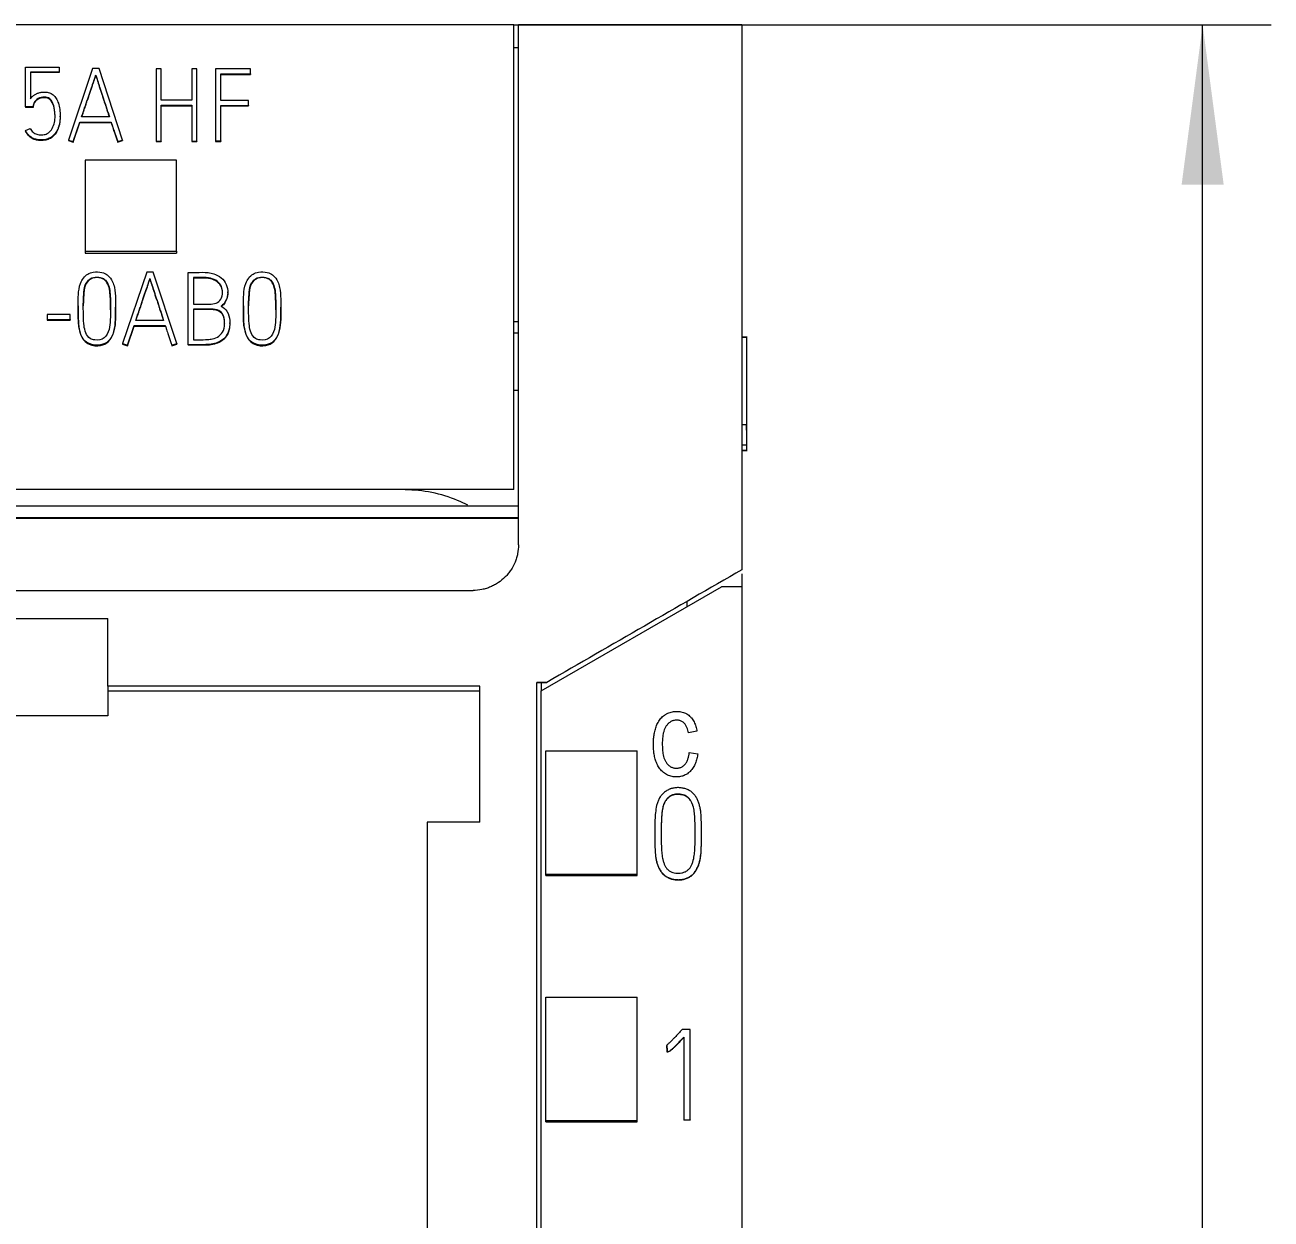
# Model space of a CAD drawing. Header units: millimetres. Extents: x 0 to 594, y 0 to 420.
# Drawn here: x 254.45 to 281.77, y 346.42 to 372.6 of the extents above; entities that cross this region are included whole.
import ezdxf

# ---------------------------------------------------------------- set-up
doc = ezdxf.new("R2010")
doc.units = ezdxf.units.MM
doc.layers.add('1', color=7, linetype='Continuous')
doc.layers.add('106', color=7, linetype='Continuous')
doc.styles.add('latin_extended', font='simplex.shx')
doc.dimstyles.get("Standard").update_dxf_attribs({"dimtxt": 0.18, "dimasz": 0.18, "dimexe": 0.18, "dimexo": 0.0625, "dimgap": 0.09, "dimtad": 0, "dimtih": 1, "dimtoh": 1, "dimdec": 4, "dimzin": 0, "dimdsep": 46, "dimtxsty": 'Standard', "dimcen": 0.09, "dimadec": 0, "dimazin": 0, "dimtfac": 1, "dimtdec": 4, "dimtofl": 0, "dimtmove": 0, "dimatfit": 3, "dimfxl": 1, "dimtolj": 1, "dimtzin": 0, "dimarcsym": 0})

# ---------------------------------------------------------------- blocks, each defined once
blk = doc.blocks.new('_U1')
at = {"layer": '106', "color": 7, "lineweight": 13}
for p, q in [((265.171041, 372.600565), (281.770981, 372.600565)), ((280.270981, 225.600565), (280.270981, 372.600565)), ((268.571777, 225.600565), (281.770981, 225.600565))]:
    blk.add_line(p, q, dxfattribs=at)
at = {"layer": '106', "color": 7, "lineweight": 25}
for points in [[(280.270981, 372.600565), (280.731765, 369.100567), (279.810197, 369.100564)], [(280.270981, 225.600565), (279.810197, 229.100564), (280.731765, 229.100567)]]:
    blk.add_solid(points, dxfattribs=at)
at = {"layer": '106', "color": 7, "linetype": 'Continuous', "lineweight": 18, "insert": (279.885428, 296.176223), "char_height": 3.5, "attachment_point": 7, "rotation": 90, "line_spacing_factor": 0.963855, "style": 'latin_extended'}
blk.add_mtext('\\W0.6447;147', dxfattribs=at)

msp = doc.modelspace()

# ---------------------------------------------------------------- linework, layer by layer
at = {"layer": '1', "color": 7, "linetype": 'Continuous', "lineweight": 13}
for p, q in [((265.171, 372.601), (240.371, 372.601)), ((265.171, 372.601), (265.271, 372.601)), ((265.171, 362.417), (265.171, 372.601)), ((270.171, 372.601), (265.271, 372.601)), ((265.271, 372.101), (265.171, 372.101)), ((254.462, 371.677), (255.201, 371.677)), ((254.462, 370.805), (254.462, 371.677)), ((254.573, 371.567), (254.573, 370.981)), ((255.201, 371.567), (254.573, 371.567)), ((255.201, 371.554), (254.573, 371.554)), ((255.201, 371.677), (255.201, 371.567)), ((255.201, 371.567), (255.201, 371.554)), ((255.933, 371.642), (255.403, 370.077)), ((256.075, 371.642), (255.933, 371.642)), ((256.592, 370.077), (256.075, 371.642)), ((257.327, 371.638), (257.327, 370.055)), ((257.438, 371.638), (257.327, 371.638)), ((257.438, 370.951), (257.438, 371.638)), ((258.221, 371.638), (258.108, 371.638)), ((258.108, 371.638), (258.108, 370.951)), ((258.221, 370.055), (258.221, 371.638)), ((258.632, 371.64), (258.632, 370.057)), ((259.393, 371.64), (258.632, 371.64)), ((259.393, 371.528), (259.393, 371.64)), ((256.004, 371.501), (256.004, 371.489)), ((258.745, 370.947), (258.745, 371.528)), ((258.745, 371.528), (259.393, 371.528)), ((258.745, 371.515), (259.393, 371.515)), ((259.393, 371.528), (259.393, 371.515)), ((254.462, 370.805), (254.462, 370.793)), ((254.63, 370.805), (254.462, 370.805)), ((254.63, 370.793), (254.462, 370.793)), ((254.63, 370.805), (254.63, 370.793)), ((258.108, 370.951), (257.438, 370.951)), ((257.438, 370.839), (258.108, 370.839)), ((257.438, 370.055), (257.438, 370.839)), ((257.438, 370.826), (258.108, 370.826)), ((258.108, 370.839), (258.108, 370.055)), ((259.353, 370.947), (258.745, 370.947)), ((258.745, 370.057), (258.745, 370.836)), ((258.745, 370.836), (259.353, 370.836)), ((258.745, 370.824), (259.353, 370.824)), ((259.353, 370.836), (259.353, 370.947)), ((259.353, 370.836), (259.353, 370.824)), ((255.223, 370.587), (255.223, 370.6)), ((255.509, 370.042), (255.656, 370.471)), ((255.656, 370.471), (255.656, 370.458)), ((255.656, 370.471), (256.342, 370.471)), ((256.304, 370.583), (255.694, 370.583)), ((256.342, 370.471), (256.342, 370.458)), ((254.466, 370.284), (254.568, 370.33)), ((254.466, 370.284), (254.466, 370.271)), ((255.509, 370.029), (255.656, 370.458)), ((255.656, 370.458), (256.342, 370.458)), ((255.403, 370.077), (255.403, 370.064)), ((255.403, 370.077), (255.509, 370.042)), ((255.403, 370.064), (255.509, 370.029)), ((255.509, 370.042), (255.509, 370.029)), ((256.484, 370.042), (256.592, 370.077)), ((256.484, 370.029), (256.592, 370.064)), ((256.484, 370.042), (256.484, 370.029)), ((256.592, 370.077), (256.592, 370.064)), ((257.327, 370.055), (257.438, 370.055)), ((257.327, 370.055), (257.327, 370.042)), ((257.327, 370.042), (257.438, 370.042)), ((257.438, 370.055), (257.438, 370.042)), ((258.108, 370.055), (258.108, 370.042)), ((258.108, 370.055), (258.221, 370.055)), ((258.108, 370.042), (258.221, 370.042)), ((258.221, 370.055), (258.221, 370.042)), ((258.632, 370.057), (258.745, 370.057)), ((258.632, 370.057), (258.632, 370.045)), ((258.632, 370.045), (258.745, 370.045)), ((258.745, 370.057), (258.745, 370.045)), ((255.771, 369.636), (255.771, 367.637)), ((257.771, 369.636), (255.771, 369.636)), ((257.771, 367.637), (257.771, 369.636)), ((255.771, 367.637), (255.771, 367.599)), ((255.771, 367.637), (257.771, 367.637)), ((255.771, 367.599), (257.771, 367.599)), ((257.771, 367.637), (257.771, 367.599)), ((257.121, 367.179), (256.59, 365.614)), ((257.263, 367.179), (257.121, 367.179)), ((257.192, 367.038), (257.192, 367.025)), ((257.78, 365.614), (257.263, 367.179)), ((258.03, 365.589), (258.03, 367.174)), ((258.144, 367.062), (258.144, 366.481)), ((258.899, 366.726), (258.899, 366.747)), ((255.618, 366.44), (255.618, 366.428)), ((256.437, 366.397), (256.437, 366.409)), ((258.144, 366.371), (258.144, 365.699)), ((259.242, 366.44), (259.242, 366.428)), ((260.061, 366.397), (260.061, 366.409)), ((254.937, 366.252), (254.937, 366.14)), ((255.443, 366.252), (254.937, 366.252)), ((254.937, 366.14), (255.443, 366.14)), ((254.937, 366.14), (254.937, 366.127)), ((254.937, 366.127), (255.443, 366.127)), ((255.443, 366.14), (255.443, 366.252)), ((255.443, 366.14), (255.443, 366.127)), ((257.491, 366.12), (256.881, 366.12)), ((265.171, 366.101), (265.271, 366.101)), ((256.697, 365.578), (256.843, 366.008)), ((256.697, 365.566), (256.843, 365.995)), ((256.843, 366.008), (256.843, 365.995)), ((256.843, 366.008), (257.529, 366.008)), ((256.843, 365.995), (257.529, 365.995)), ((257.529, 366.008), (257.529, 365.995)), ((258.943, 366.054), (258.943, 366.067)), ((265.171, 365.851), (265.271, 365.851)), ((256.59, 365.614), (256.59, 365.601)), ((256.59, 365.614), (256.697, 365.578)), ((256.59, 365.601), (256.697, 365.566)), ((256.697, 365.578), (256.697, 365.566)), ((257.669, 365.573), (257.671, 365.566)), ((257.671, 365.578), (257.78, 365.614)), ((257.671, 365.566), (257.78, 365.601)), ((257.671, 365.578), (257.671, 365.566)), ((257.78, 365.614), (257.78, 365.601)), ((258.03, 365.589), (258.03, 365.577)), ((270.284, 365.751), (270.171, 365.751)), ((270.284, 365.744), (270.171, 365.744)), ((265.171, 364.595), (265.271, 364.595)), ((270.271, 363.835), (270.171, 363.835)), ((270.271, 363.835), (270.271, 363.385)), ((270.271, 363.385), (270.171, 363.385)), ((270.171, 363.275), (270.284, 363.275)), ((270.171, 363.273), (270.284, 363.273)), ((265.171, 362.417), (240.371, 362.417)), ((265.271, 362.05), (240.271, 362.05)), ((270.171, 360.562), (270.171, 360.281)), ((241.271, 360.201), (264.271, 360.201)), ((264.275, 360.201), (264.275, 360.201)), ((265.771, 358.001), (269.721, 360.281)), ((270.171, 360.281), (269.721, 360.281)), ((270.171, 360.281), (270.171, 246.863)), ((268.971, 359.848), (268.971, 359.965)), ((256.271, 359.578), (249.271, 359.578)), ((265.671, 358.186), (265.893, 358.186)), ((265.893, 358.186), (265.671, 358.186)), ((265.771, 358.186), (265.771, 358.001)), ((256.271, 358.101), (256.271, 357.995)), ((264.421, 358.101), (256.271, 358.101)), ((256.271, 357.995), (256.271, 357.451)), ((264.421, 357.995), (256.271, 357.995)), ((264.421, 355.121), (264.421, 358.101)), ((265.771, 249.185), (265.771, 358.001)), ((256.271, 357.451), (249.271, 357.451)), ((269.184, 357.115), (269, 357.08)), ((265.871, 353.983), (265.871, 356.687)), ((265.871, 356.687), (267.871, 356.687)), ((267.871, 353.983), (267.871, 356.687)), ((269.016, 356.647), (269.202, 356.617)), ((264.421, 355.121), (263.271, 355.121)), ((268.259, 354.88), (268.259, 354.874)), ((269.283, 354.832), (269.283, 354.838)), ((265.871, 353.983), (267.871, 353.983)), ((265.871, 353.949), (265.871, 353.983)), ((265.871, 353.949), (267.871, 353.949)), ((267.871, 353.949), (267.871, 353.983)), ((265.871, 348.582), (265.871, 351.285)), ((265.871, 351.285), (267.871, 351.285)), ((267.871, 348.582), (267.871, 351.285)), ((269.035, 350.577), (268.86, 350.577)), ((269.035, 348.595), (269.035, 350.577)), ((268.896, 350.406), (268.896, 348.595)), ((268.524, 350.233), (268.524, 350.227)), ((268.533, 350.086), (268.533, 350.08)), ((265.871, 348.549), (265.871, 348.582)), ((265.871, 348.582), (267.871, 348.582)), ((265.871, 348.549), (267.871, 348.549)), ((267.871, 348.549), (267.871, 348.582)), ((268.896, 348.595), (268.896, 348.589)), ((268.896, 348.595), (269.035, 348.595)), ((269.035, 348.589), (268.896, 348.589)), ((269.035, 348.595), (269.035, 348.589))]:
    msp.add_line(p, q, dxfattribs=at)
at = {"layer": '1', "color": 7, "linetype": 'Continuous', "lineweight": 25}
msp.add_line((265.271, 361.786), (240.271, 361.786), dxfattribs=at)
at = {"layer": '1', "color": 7, "linetype": 'Continuous', "lineweight": 13}
for points, knots in [([(265.271, 361.786), (265.271, 364.307), (265.271, 367.913), (265.271, 371.516), (265.271, 372.601)], [0, 0, 0, 0, 0.698854, 1, 1, 1, 1]), ([(270.171, 372.601), (270.171, 371.516), (270.171, 367.911), (270.171, 363.929), (270.171, 361.031), (270.171, 360.656)], [0, 0, 0, 0, 0.272684, 0.906013, 1, 1, 1, 1]), ([(255.694, 370.583), (255.704, 370.616), (255.726, 370.681), (255.76, 370.78), (255.793, 370.879), (255.826, 370.976), (255.858, 371.069), (255.888, 371.157), (255.916, 371.238), (255.941, 371.312), (255.963, 371.377), (255.981, 371.431), (255.994, 371.471), (256.001, 371.493), (256.004, 371.501)], [0, 0, 0, 0, 0.106118, 0.213594, 0.322428, 0.429305, 0.530911, 0.627246, 0.716632, 0.797389, 0.869519, 0.929228, 0.972722, 1, 1, 1, 1]), ([(255.698, 370.583), (255.707, 370.612), (255.728, 370.673), (255.76, 370.767), (255.793, 370.866), (255.826, 370.963), (255.858, 371.056), (255.888, 371.144), (255.916, 371.226), (255.941, 371.3), (255.963, 371.365), (255.981, 371.419), (255.994, 371.458), (256.001, 371.48), (256.004, 371.489)], [0, 0, 0, 0, 0.09357, 0.202554, 0.312916, 0.421294, 0.524326, 0.622014, 0.712654, 0.794544, 0.867687, 0.928234, 0.972339, 1, 1, 1, 1]), ([(256.004, 371.501), (256.007, 371.493), (256.014, 371.471), (256.027, 371.431), (256.044, 371.377), (256.065, 371.312), (256.089, 371.238), (256.116, 371.157), (256.145, 371.069), (256.175, 370.976), (256.207, 370.879), (256.24, 370.78), (256.272, 370.681), (256.293, 370.616), (256.304, 370.583)], [0, 0, 0, 0, 0.027336, 0.070868, 0.130595, 0.202708, 0.283396, 0.372662, 0.4689, 0.570509, 0.677489, 0.786433, 0.893936, 1, 1, 1, 1]), ([(256.004, 371.489), (256.007, 371.48), (256.014, 371.459), (256.027, 371.419), (256.044, 371.365), (256.065, 371.3), (256.089, 371.226), (256.116, 371.144), (256.145, 371.056), (256.175, 370.963), (256.207, 370.866), (256.24, 370.767), (256.271, 370.673), (256.291, 370.612), (256.3, 370.583)], [0, 0, 0, 0, 0.02772, 0.071862, 0.132428, 0.205553, 0.287375, 0.377893, 0.475483, 0.578518, 0.686999, 0.797473, 0.906485, 1, 1, 1, 1]), ([(254.573, 370.981), (254.577, 370.988), (254.587, 371.001), (254.603, 371.019), (254.621, 371.037), (254.642, 371.054), (254.664, 371.07), (254.688, 371.084), (254.715, 371.097), (254.744, 371.108), (254.776, 371.117), (254.811, 371.124), (254.848, 371.128), (254.908, 371.13), (254.987, 371.12), (255.075, 371.07), (255.142, 370.987), (255.19, 370.878), (255.218, 370.743), (255.225, 370.619), (255.221, 370.517), (255.211, 370.445), (255.194, 370.379), (255.172, 370.319), (255.145, 370.265), (255.112, 370.216), (255.075, 370.175), (255.033, 370.14), (254.986, 370.113), (254.935, 370.093), (254.881, 370.081), (254.838, 370.079), (254.804, 370.079), (254.78, 370.081), (254.751, 370.082), (254.72, 370.086), (254.687, 370.093), (254.653, 370.104), (254.618, 370.119), (254.584, 370.139), (254.55, 370.165), (254.518, 370.197), (254.49, 370.237), (254.474, 370.268), (254.466, 370.284)], [0, 0, 0, 0, 0.010575, 0.021534, 0.032937, 0.044729, 0.056875, 0.069452, 0.0826, 0.096505, 0.111279, 0.126985, 0.143702, 0.161538, 0.205913, 0.248141, 0.293825, 0.346182, 0.40699, 0.478261, 0.512629, 0.544859, 0.575282, 0.604004, 0.631084, 0.6569, 0.681684, 0.705765, 0.729734, 0.753772, 0.778045, 0.803118, 0.812005, 0.822876, 0.835737, 0.849942, 0.864952, 0.880894, 0.897668, 0.915306, 0.934053, 0.954105, 0.975931, 1, 1, 1, 1]), ([(254.568, 370.33), (254.584, 370.297), (254.622, 370.246), (254.716, 370.195), (254.816, 370.187), (254.926, 370.202), (255.023, 370.276), (255.085, 370.393), (255.116, 370.538), (255.11, 370.702), (255.082, 370.869), (254.987, 371.016), (254.835, 371.022), (254.722, 370.985), (254.646, 370.901), (254.631, 370.842), (254.63, 370.805)], [0, 0, 0, 0, 0.059022, 0.110017, 0.175174, 0.228533, 0.294979, 0.374406, 0.452147, 0.547151, 0.653629, 0.744768, 0.81483, 0.893356, 0.941956, 1, 1, 1, 1]), ([(255.112, 370.584), (255.112, 370.616), (255.106, 370.712), (255.082, 370.856), (254.987, 371.003), (254.835, 371.009), (254.722, 370.973), (254.646, 370.889), (254.631, 370.829), (254.63, 370.793)], [0, 0, 0, 0, 0.110862, 0.319923, 0.498869, 0.636431, 0.790612, 0.886035, 1, 1, 1, 1]), ([(255.223, 370.587), (255.223, 370.584), (255.223, 370.556), (255.221, 370.504), (255.211, 370.433), (255.194, 370.367), (255.172, 370.306), (255.145, 370.252), (255.112, 370.204), (255.075, 370.162), (255.033, 370.127), (254.986, 370.1), (254.935, 370.081), (254.881, 370.069), (254.838, 370.066), (254.804, 370.067), (254.78, 370.068), (254.751, 370.069), (254.72, 370.073), (254.687, 370.081), (254.653, 370.091), (254.618, 370.106), (254.584, 370.127), (254.55, 370.152), (254.518, 370.184), (254.49, 370.224), (254.474, 370.255), (254.466, 370.271)], [0, 0, 0, 0, 0.006507, 0.07195, 0.133322, 0.191255, 0.245946, 0.297513, 0.346671, 0.393864, 0.439719, 0.485361, 0.531134, 0.577354, 0.625098, 0.642021, 0.662722, 0.687212, 0.714261, 0.742843, 0.773199, 0.80514, 0.838725, 0.874425, 0.912607, 0.954167, 1, 1, 1, 1]), ([(256.342, 370.471), (256.348, 370.451), (256.36, 370.412), (256.378, 370.356), (256.395, 370.303), (256.412, 370.254), (256.427, 370.209), (256.442, 370.166), (256.457, 370.124), (256.471, 370.082), (256.479, 370.055), (256.484, 370.042)], [0, 0, 0, 0, 0.138948, 0.27018, 0.393699, 0.508312, 0.612826, 0.707241, 0.810993, 0.908573, 1, 1, 1, 1]), ([(256.342, 370.458), (256.348, 370.438), (256.36, 370.4), (256.378, 370.343), (256.395, 370.29), (256.412, 370.241), (256.427, 370.196), (256.442, 370.153), (256.457, 370.111), (256.471, 370.069), (256.479, 370.042), (256.484, 370.029)], [0, 0, 0, 0, 0.138948, 0.27018, 0.393699, 0.508312, 0.612826, 0.707241, 0.810993, 0.908573, 1, 1, 1, 1]), ([(255.948, 367.179), (255.905, 367.171), (255.781, 367.13), (255.647, 366.938), (255.615, 366.641), (255.619, 366.344), (255.619, 366.089), (255.648, 365.879), (255.708, 365.714), (255.89, 365.579), (256.093, 365.561), (256.296, 365.656), (256.406, 365.849), (256.437, 366.083), (256.437, 366.338), (256.438, 366.592), (256.426, 366.805), (256.374, 366.99), (256.282, 367.116), (256.122, 367.188), (256.012, 367.19), (255.948, 367.179)], [0, 0, 0, 0, 0.03125, 0.09375, 0.15625, 0.25, 0.3125, 0.34375, 0.40625, 0.4375, 0.5, 0.546875, 0.59375, 0.65625, 0.71875, 0.78125, 0.84375, 0.875, 0.921875, 0.953125, 1, 1, 1, 1]), ([(259.572, 367.179), (259.529, 367.171), (259.405, 367.13), (259.271, 366.938), (259.239, 366.641), (259.243, 366.344), (259.242, 366.089), (259.272, 365.879), (259.332, 365.714), (259.514, 365.579), (259.716, 365.561), (259.92, 365.656), (260.03, 365.849), (260.061, 366.083), (260.061, 366.338), (260.062, 366.592), (260.05, 366.805), (259.997, 366.99), (259.906, 367.116), (259.746, 367.188), (259.635, 367.19), (259.572, 367.179)], [0, 0, 0, 0, 0.03125, 0.09375, 0.15625, 0.25, 0.3125, 0.34375, 0.40625, 0.4375, 0.5, 0.546875, 0.59375, 0.65625, 0.71875, 0.78125, 0.84375, 0.875, 0.921875, 0.953125, 1, 1, 1, 1]), ([(256.174, 367.038), (256.144, 367.056), (256.056, 367.079), (255.91, 367.071), (255.767, 366.937), (255.742, 366.738), (255.729, 366.532), (255.732, 366.354), (255.732, 366.179), (255.741, 366.021), (255.774, 365.848), (255.858, 365.723), (256.018, 365.678), (256.21, 365.705), (256.311, 365.926), (256.326, 366.163), (256.326, 366.411), (256.325, 366.639), (256.309, 366.815), (256.266, 366.95), (256.204, 367.019), (256.174, 367.038)], [0, 0, 0, 0, 0.03125, 0.078125, 0.125, 0.1875, 0.25, 0.3125, 0.34375, 0.40625, 0.453125, 0.5, 0.53125, 0.59375, 0.65625, 0.71875, 0.8125, 0.875, 0.921875, 0.96875, 1, 1, 1, 1]), ([(256.174, 367.025), (256.144, 367.043), (256.056, 367.066), (255.91, 367.058), (255.767, 366.924), (255.742, 366.725), (255.732, 366.562), (255.731, 366.465), (255.731, 366.438)], [0, 0, 0, 0, 0.114194, 0.285486, 0.456777, 0.685166, 0.913555, 1, 1, 1, 1]), ([(256.326, 366.351), (256.326, 366.378), (256.326, 366.476), (256.325, 366.626), (256.309, 366.802), (256.266, 366.938), (256.204, 367.007), (256.174, 367.025)], [0, 0, 0, 0, 0.115044, 0.410029, 0.631268, 0.852507, 1, 1, 1, 1]), ([(256.881, 366.12), (256.892, 366.152), (256.914, 366.218), (256.947, 366.316), (256.981, 366.415), (257.014, 366.512), (257.045, 366.606), (257.075, 366.693), (257.103, 366.775), (257.129, 366.849), (257.15, 366.914), (257.168, 366.968), (257.182, 367.008), (257.189, 367.029), (257.192, 367.038)], [0, 0, 0, 0, 0.106118, 0.213594, 0.322428, 0.429305, 0.530911, 0.627246, 0.716632, 0.797389, 0.869519, 0.929228, 0.972722, 1, 1, 1, 1]), ([(256.885, 366.12), (256.895, 366.148), (256.915, 366.209), (256.947, 366.304), (256.981, 366.403), (257.014, 366.5), (257.045, 366.593), (257.075, 366.681), (257.103, 366.762), (257.129, 366.836), (257.15, 366.901), (257.168, 366.955), (257.182, 366.995), (257.189, 367.017), (257.192, 367.025)], [0, 0, 0, 0, 0.09357, 0.202554, 0.312916, 0.421294, 0.524326, 0.622014, 0.712654, 0.794544, 0.867687, 0.928234, 0.972339, 1, 1, 1, 1]), ([(257.192, 367.038), (257.194, 367.029), (257.202, 367.008), (257.214, 366.968), (257.232, 366.914), (257.253, 366.849), (257.277, 366.775), (257.303, 366.693), (257.332, 366.605), (257.363, 366.512), (257.395, 366.415), (257.427, 366.316), (257.46, 366.218), (257.481, 366.152), (257.491, 366.12)], [0, 0, 0, 0, 0.027336, 0.070868, 0.130595, 0.202708, 0.283396, 0.372662, 0.4689, 0.570509, 0.677489, 0.786433, 0.893936, 1, 1, 1, 1]), ([(257.192, 367.025), (257.194, 367.017), (257.202, 366.995), (257.214, 366.955), (257.232, 366.901), (257.253, 366.836), (257.277, 366.762), (257.303, 366.681), (257.332, 366.593), (257.363, 366.5), (257.395, 366.403), (257.427, 366.304), (257.458, 366.209), (257.478, 366.148), (257.487, 366.12)], [0, 0, 0, 0, 0.02772, 0.071862, 0.132428, 0.205553, 0.287375, 0.377893, 0.475483, 0.578518, 0.686999, 0.797473, 0.906485, 1, 1, 1, 1]), ([(258.03, 367.174), (258.09, 367.175), (258.236, 367.172), (258.468, 367.185), (258.703, 367.113), (258.858, 366.958), (258.908, 366.778), (258.89, 366.616), (258.827, 366.501), (258.776, 366.453), (258.752, 366.435)], [0, 0, 0, 0, 0.121799, 0.300471, 0.478612, 0.608153, 0.736749, 0.853072, 0.938599, 1, 1, 1, 1]), ([(258.144, 366.481), (258.192, 366.481), (258.277, 366.48), (258.407, 366.482), (258.536, 366.476), (258.681, 366.499), (258.779, 366.623), (258.794, 366.766), (258.751, 366.909), (258.636, 367.014), (258.462, 367.069), (258.294, 367.06), (258.184, 367.062), (258.144, 367.062)], [0, 0, 0, 0, 0.089881, 0.159215, 0.241238, 0.333496, 0.41712, 0.515535, 0.593949, 0.688978, 0.794399, 0.924872, 1, 1, 1, 1]), ([(258.786, 366.725), (258.786, 366.737), (258.782, 366.793), (258.751, 366.896), (258.636, 367.001), (258.462, 367.056), (258.294, 367.048), (258.184, 367.05), (258.144, 367.049)], [0, 0, 0, 0, 0.046506, 0.200835, 0.387866, 0.595348, 0.852137, 1, 1, 1, 1]), ([(259.798, 367.038), (259.768, 367.056), (259.679, 367.079), (259.534, 367.071), (259.391, 366.937), (259.366, 366.738), (259.353, 366.532), (259.356, 366.354), (259.356, 366.179), (259.365, 366.021), (259.398, 365.848), (259.482, 365.723), (259.642, 365.678), (259.834, 365.705), (259.935, 365.926), (259.95, 366.163), (259.95, 366.411), (259.948, 366.639), (259.933, 366.815), (259.89, 366.95), (259.828, 367.019), (259.798, 367.038)], [0, 0, 0, 0, 0.03125, 0.078125, 0.125, 0.1875, 0.25, 0.3125, 0.34375, 0.40625, 0.453125, 0.5, 0.53125, 0.59375, 0.65625, 0.71875, 0.8125, 0.875, 0.921875, 0.96875, 1, 1, 1, 1]), ([(259.798, 367.025), (259.768, 367.043), (259.679, 367.066), (259.534, 367.058), (259.391, 366.924), (259.366, 366.725), (259.356, 366.562), (259.355, 366.465), (259.355, 366.438)], [0, 0, 0, 0, 0.114194, 0.285486, 0.456777, 0.685166, 0.913555, 1, 1, 1, 1]), ([(259.95, 366.351), (259.95, 366.378), (259.95, 366.476), (259.948, 366.626), (259.933, 366.802), (259.89, 366.938), (259.828, 367.007), (259.798, 367.025)], [0, 0, 0, 0, 0.115044, 0.410029, 0.631268, 0.852507, 1, 1, 1, 1]), ([(258.899, 366.728), (258.899, 366.682), (258.885, 366.594), (258.827, 366.489), (258.776, 366.44), (258.752, 366.422)], [0, 0, 0, 0, 0.39415, 0.746816, 1, 1, 1, 1]), ([(255.618, 366.428), (255.618, 366.381), (255.619, 366.25), (255.619, 366.076), (255.648, 365.866), (255.708, 365.701), (255.89, 365.567), (256.093, 365.548), (256.296, 365.643), (256.406, 365.837), (256.437, 366.07), (256.437, 366.264), (256.437, 366.373), (256.437, 366.397)], [0, 0, 0, 0, 0.065476, 0.18556, 0.245602, 0.365686, 0.425728, 0.545812, 0.635875, 0.725938, 0.846022, 0.966106, 1, 1, 1, 1]), ([(258.752, 366.435), (258.805, 366.405), (258.903, 366.323), (258.951, 366.126), (258.938, 365.928), (258.858, 365.741), (258.698, 365.637), (258.533, 365.594), (258.374, 365.588), (258.205, 365.59), (258.089, 365.589), (258.03, 365.589)], [0, 0, 0, 0, 0.103943, 0.238103, 0.352261, 0.47238, 0.599265, 0.688206, 0.785795, 0.892897, 1, 1, 1, 1]), ([(258.144, 365.699), (258.183, 365.699), (258.287, 365.7), (258.427, 365.698), (258.58, 365.714), (258.714, 365.768), (258.823, 365.91), (258.835, 366.08), (258.814, 366.242), (258.701, 366.362), (258.523, 366.374), (258.338, 366.37), (258.208, 366.371), (258.144, 366.371)], [0, 0, 0, 0, 0.066156, 0.175169, 0.23737, 0.32413, 0.412445, 0.52466, 0.605148, 0.683631, 0.78156, 0.89078, 1, 1, 1, 1]), ([(259.242, 366.428), (259.242, 366.381), (259.243, 366.25), (259.242, 366.076), (259.272, 365.866), (259.332, 365.701), (259.514, 365.567), (259.716, 365.548), (259.92, 365.643), (260.03, 365.837), (260.061, 366.07), (260.061, 366.264), (260.061, 366.373), (260.061, 366.397)], [0, 0, 0, 0, 0.065476, 0.18556, 0.245602, 0.365686, 0.425728, 0.545812, 0.635875, 0.725938, 0.846022, 0.966106, 1, 1, 1, 1]), ([(258.83, 366.051), (258.83, 366.062), (258.828, 366.123), (258.814, 366.229), (258.701, 366.349), (258.523, 366.361), (258.338, 366.357), (258.208, 366.358), (258.144, 366.358)], [0, 0, 0, 0, 0.039686, 0.202294, 0.36085, 0.558693, 0.779347, 1, 1, 1, 1]), ([(257.529, 366.008), (257.535, 365.988), (257.547, 365.949), (257.565, 365.892), (257.583, 365.839), (257.599, 365.79), (257.614, 365.746), (257.629, 365.702), (257.644, 365.66), (257.658, 365.619), (257.667, 365.591), (257.671, 365.578)], [0, 0, 0, 0, 0.138948, 0.27018, 0.393699, 0.508312, 0.612826, 0.707241, 0.810993, 0.908573, 1, 1, 1, 1]), ([(258.943, 366.055), (258.943, 366.01), (258.931, 365.9), (258.858, 365.728), (258.698, 365.625), (258.533, 365.581), (258.374, 365.575), (258.205, 365.577), (258.089, 365.577), (258.03, 365.577)], [0, 0, 0, 0, 0.115677, 0.279669, 0.452899, 0.574324, 0.707557, 0.853779, 1, 1, 1, 1]), ([(270.271, 365.751), (270.271, 365.751), (270.271, 365.738), (270.271, 365.689), (270.271, 365.596), (270.271, 365.454), (270.271, 365.245), (270.271, 365.016), (270.271, 364.792), (270.271, 364.597), (270.271, 364.465), (270.271, 364.372), (270.271, 364.282), (270.271, 364.196), (270.271, 364.11), (270.271, 364.03), (270.271, 363.933), (270.271, 363.843), (270.271, 363.782), (270.271, 363.748), (270.271, 363.727), (270.271, 363.716), (270.271, 363.711), (270.271, 363.722), (270.271, 363.763), (270.271, 363.807), (270.271, 363.832)], [0, 0, 0, 0, 0.054923, 0.109157, 0.158857, 0.213508, 0.264907, 0.320314, 0.369873, 0.418461, 0.471704, 0.5026, 0.551052, 0.617218, 0.660884, 0.691286, 0.712023, 0.730248, 0.751802, 0.781189, 0.80362, 0.828627, 0.856379, 0.904145, 0.9524, 1, 1, 1, 1]), ([(270.271, 363.385), (270.271, 363.361), (270.271, 363.32), (270.271, 363.282), (270.271, 363.273), (270.271, 363.273), (270.271, 363.273)], [0, 0, 0, 0, 0.351048, 0.67786, 0.983317, 1, 1, 1, 1]), ([(264.159, 362.072), (264.086, 362.109), (263.655, 362.308), (263.182, 362.405), (262.788, 362.405), (262.788, 362.405), (262.788, 362.405)], [0, 0, 0, 0, 0.171752, 1, 1, 1, 1, 1, 1]), ([(265.271, 361.201), (265.271, 361.394), (265.271, 361.589), (265.271, 361.784), (265.271, 361.786)], [0, 0, 0, 0, 0.989298, 1, 1, 1, 1]), ([(265.271, 361.201), (265.271, 361.135), (265.264, 361.07), (265.245, 360.975), (265.237, 360.944), (265.219, 360.881), (265.208, 360.85), (265.17, 360.76), (265.14, 360.702), (265.087, 360.621), (265.067, 360.595), (265.026, 360.543), (265.004, 360.519), (264.936, 360.45), (264.885, 360.409), (264.804, 360.354), (264.775, 360.337), (264.718, 360.306), (264.659, 360.278), (264.598, 360.255), (264.551, 360.241), (264.535, 360.236), (264.503, 360.228), (264.487, 360.225), (264.406, 360.208), (264.341, 360.201), (264.275, 360.201)], [0, 0, 0, 0, 0.125, 0.125, 0.1875, 0.1875, 0.25, 0.25, 0.375, 0.375, 0.4375, 0.4375, 0.5, 0.5, 0.625, 0.625, 0.6875, 0.6875, 0.75, 0.8125, 0.8125, 0.84375, 0.84375, 0.875, 0.875, 1, 1, 1, 1]), ([(265.671, 248.9), (265.671, 252.241), (265.671, 260.206), (265.671, 272.845), (265.671, 288.332), (265.671, 302.626), (265.671, 316.836), (265.671, 331.402), (265.671, 345.572), (265.671, 355.142), (265.671, 358.186)], [0, 0, 0, 0, 0.091483, 0.21812, 0.346206, 0.515858, 0.610111, 0.736264, 0.916066, 1, 1, 1, 1]), ([(269.202, 356.617), (269.197, 356.582), (269.191, 356.547), (269.174, 356.479), (269.164, 356.445), (269.144, 356.396), (269.136, 356.38), (269.12, 356.348), (269.111, 356.333), (269.082, 356.288), (269.06, 356.26), (269.029, 356.228), (269.022, 356.222), (269.009, 356.21), (268.988, 356.193), (268.952, 356.167), (268.92, 356.151), (268.895, 356.14), (268.887, 356.137), (268.87, 356.131), (268.844, 356.123), (268.818, 356.118), (268.783, 356.113), (268.765, 356.112), (268.728, 356.111), (268.71, 356.112), (268.675, 356.115), (268.657, 356.117), (268.622, 356.124), (268.604, 356.129), (268.57, 356.14), (268.537, 356.153), (268.506, 356.171), (268.476, 356.19), (268.462, 356.201), (268.42, 356.235), (268.396, 356.261), (268.363, 356.304), (268.353, 356.319), (268.334, 356.349), (268.316, 356.38), (268.302, 356.413), (268.288, 356.446), (268.282, 356.463), (268.266, 356.513), (268.257, 356.548), (268.244, 356.617), (268.239, 356.652), (268.233, 356.723), (268.231, 356.758), (268.229, 356.829), (268.23, 356.865), (268.233, 356.935), (268.236, 356.97), (268.245, 357.04), (268.251, 357.074), (268.263, 357.126), (268.267, 357.143), (268.277, 357.177), (268.282, 357.195), (268.3, 357.245), (268.314, 357.278), (268.34, 357.325), (268.35, 357.34), (268.371, 357.37), (268.382, 357.384), (268.417, 357.424), (268.444, 357.447), (268.481, 357.473), (268.489, 357.478), (268.504, 357.487), (268.528, 357.5), (268.568, 357.519), (268.602, 357.53), (268.637, 357.54), (268.655, 357.543), (268.691, 357.548), (268.709, 357.55), (268.744, 357.55), (268.763, 357.55), (268.817, 357.546), (268.852, 357.539), (268.903, 357.522), (268.92, 357.516), (268.952, 357.5), (268.983, 357.481), (269.011, 357.459), (269.031, 357.441), (269.037, 357.435), (269.05, 357.422), (269.056, 357.415), (269.085, 357.381), (269.105, 357.351), (269.129, 357.303), (269.137, 357.286), (269.15, 357.253), (269.155, 357.236), (269.171, 357.185), (269.178, 357.15), (269.184, 357.115)], [0, 0, 0, 0, 0.03125, 0.03125, 0.0625, 0.0625, 0.078125, 0.078125, 0.09375, 0.09375, 0.125, 0.125, 0.132813, 0.132813, 0.140625, 0.15625, 0.171875, 0.171875, 0.179688, 0.179688, 0.1875, 0.203125, 0.203125, 0.21875, 0.21875, 0.234375, 0.234375, 0.25, 0.25, 0.265625, 0.265625, 0.28125, 0.296875, 0.296875, 0.3125, 0.3125, 0.34375, 0.34375, 0.359375, 0.359375, 0.375, 0.390625, 0.390625, 0.40625, 0.40625, 0.4375, 0.4375, 0.46875, 0.46875, 0.5, 0.5, 0.53125, 0.53125, 0.5625, 0.5625, 0.59375, 0.59375, 0.609375, 0.609375, 0.625, 0.625, 0.65625, 0.65625, 0.671875, 0.671875, 0.6875, 0.6875, 0.71875, 0.71875, 0.726562, 0.726562, 0.734375, 0.75, 0.765625, 0.765625, 0.78125, 0.78125, 0.796875, 0.796875, 0.8125, 0.8125, 0.84375, 0.84375, 0.859375, 0.859375, 0.875, 0.890625, 0.890625, 0.898438, 0.898438, 0.90625, 0.90625, 0.9375, 0.9375, 0.953125, 0.953125, 0.96875, 0.96875, 1, 1, 1, 1]), ([(269, 357.08), (268.996, 357.1), (268.991, 357.12), (268.98, 357.16), (268.973, 357.18), (268.96, 357.209), (268.956, 357.218), (268.946, 357.236), (268.935, 357.254), (268.922, 357.271), (268.909, 357.287), (268.901, 357.294), (268.878, 357.316), (268.861, 357.327), (268.832, 357.341), (268.822, 357.345), (268.802, 357.352), (268.792, 357.354), (268.771, 357.357), (268.761, 357.358), (268.74, 357.358), (268.729, 357.358), (268.708, 357.356), (268.698, 357.355), (268.677, 357.35), (268.667, 357.348), (268.637, 357.338), (268.618, 357.328), (268.592, 357.312), (268.583, 357.305), (268.567, 357.292), (268.559, 357.285), (268.537, 357.263), (268.524, 357.247), (268.506, 357.221), (268.5, 357.212), (268.49, 357.193), (268.485, 357.184), (268.472, 357.156), (268.465, 357.136), (268.456, 357.106), (268.453, 357.096), (268.448, 357.076), (268.446, 357.066), (268.436, 357.015), (268.431, 356.974), (268.425, 356.892), (268.424, 356.851), (268.425, 356.768), (268.427, 356.726), (268.436, 356.644), (268.442, 356.603), (268.458, 356.543), (268.464, 356.523), (268.479, 356.484), (268.488, 356.466), (268.504, 356.439), (268.509, 356.43), (268.522, 356.413), (268.534, 356.396), (268.549, 356.381), (268.564, 356.367), (268.572, 356.36), (268.597, 356.341), (268.615, 356.331), (268.644, 356.319), (268.654, 356.315), (268.674, 356.31), (268.695, 356.306), (268.716, 356.304), (268.737, 356.303), (268.747, 356.303), (268.768, 356.305), (268.778, 356.307), (268.799, 356.311), (268.809, 356.313), (268.839, 356.324), (268.857, 356.333), (268.883, 356.351), (268.891, 356.358), (268.907, 356.372), (268.914, 356.38), (268.921, 356.387)], [0, 0, 0, 0, 0.03125, 0.03125, 0.0625, 0.0625, 0.078125, 0.078125, 0.09375, 0.109375, 0.109375, 0.125, 0.125, 0.15625, 0.15625, 0.171875, 0.171875, 0.1875, 0.1875, 0.203125, 0.203125, 0.21875, 0.21875, 0.234375, 0.234375, 0.25, 0.25, 0.28125, 0.28125, 0.296875, 0.296875, 0.3125, 0.3125, 0.34375, 0.34375, 0.359375, 0.359375, 0.375, 0.375, 0.40625, 0.40625, 0.421875, 0.421875, 0.4375, 0.4375, 0.5, 0.5, 0.5625, 0.5625, 0.625, 0.625, 0.6875, 0.6875, 0.71875, 0.71875, 0.75, 0.75, 0.765625, 0.765625, 0.78125, 0.796875, 0.796875, 0.8125, 0.8125, 0.84375, 0.84375, 0.859375, 0.859375, 0.875, 0.890625, 0.890625, 0.90625, 0.90625, 0.921875, 0.921875, 0.9375, 0.9375, 0.96875, 0.96875, 0.984375, 0.984375, 1, 1, 1, 1]), ([(268.921, 356.387), (268.937, 356.405), (268.95, 356.424), (268.966, 356.455), (268.971, 356.466), (268.98, 356.488), (268.984, 356.499), (268.995, 356.532), (269, 356.555), (269.01, 356.6), (269.013, 356.623), (269.016, 356.647)], [0, 0, 0, 0, 0.25, 0.25, 0.375, 0.375, 0.5, 0.5, 0.75, 0.75, 1, 1, 1, 1]), ([(268.6, 355.848), (268.625, 355.858), (268.651, 355.865), (268.704, 355.874), (268.731, 355.877), (268.785, 355.878), (268.812, 355.876), (268.866, 355.869), (268.892, 355.863), (268.944, 355.848), (268.969, 355.838), (269.006, 355.821), (269.018, 355.815), (269.041, 355.801), (269.052, 355.793), (269.085, 355.769), (269.104, 355.75), (269.13, 355.72), (269.139, 355.709), (269.154, 355.687), (269.162, 355.676), (269.183, 355.642), (269.195, 355.618), (269.216, 355.569), (269.225, 355.544), (269.237, 355.505), (269.24, 355.492), (269.247, 355.466), (269.256, 355.427), (269.271, 355.336), (269.276, 355.257), (269.28, 355.152), (269.281, 355.099), (269.283, 354.993), (269.283, 354.941), (269.283, 354.835), (269.283, 354.729), (269.281, 354.624), (269.278, 354.518), (269.276, 354.465), (269.264, 354.36), (269.256, 354.308), (269.239, 354.243), (269.235, 354.23), (269.227, 354.204), (269.222, 354.192), (269.208, 354.154), (269.197, 354.129), (269.179, 354.093), (269.172, 354.082), (269.158, 354.058), (269.151, 354.047), (269.128, 354.015), (269.11, 353.994), (269.081, 353.966), (269.071, 353.958), (269.049, 353.941), (269.038, 353.933), (269.003, 353.912), (268.979, 353.901), (268.941, 353.886), (268.928, 353.882), (268.902, 353.875), (268.889, 353.872), (268.849, 353.864), (268.822, 353.861), (268.768, 353.859), (268.741, 353.86), (268.687, 353.866), (268.66, 353.871), (268.621, 353.882), (268.608, 353.886), (268.583, 353.895), (268.57, 353.9), (268.533, 353.917), (268.51, 353.931), (268.477, 353.955), (268.467, 353.964), (268.447, 353.982), (268.437, 353.991), (268.41, 354.021), (268.394, 354.043), (268.372, 354.077), (268.365, 354.089), (268.352, 354.113), (268.346, 354.125), (268.329, 354.161), (268.32, 354.186), (268.308, 354.225), (268.304, 354.238), (268.298, 354.264), (268.295, 354.277), (268.287, 354.317), (268.282, 354.343), (268.264, 354.476), (268.262, 354.582), (268.26, 354.742), (268.259, 354.796), (268.259, 354.902), (268.259, 354.956), (268.26, 355.062), (268.261, 355.116), (268.266, 355.222), (268.27, 355.275), (268.281, 355.381), (268.288, 355.433), (268.306, 355.512), (268.314, 355.538), (268.328, 355.576), (268.333, 355.589), (268.344, 355.614), (268.35, 355.626), (268.369, 355.662), (268.385, 355.684), (268.411, 355.716), (268.42, 355.726), (268.439, 355.746), (268.449, 355.755), (268.48, 355.782), (268.502, 355.798), (268.537, 355.82), (268.549, 355.826), (268.568, 355.835), (268.577, 355.839), (268.587, 355.843), (268.593, 355.846), (268.597, 355.847), (268.6, 355.848)], [0, 0, 0, 0, 0.015625, 0.015625, 0.03125, 0.03125, 0.046875, 0.046875, 0.0625, 0.0625, 0.078125, 0.078125, 0.085937, 0.085937, 0.09375, 0.09375, 0.109375, 0.109375, 0.117187, 0.117187, 0.125, 0.125, 0.140625, 0.140625, 0.15625, 0.15625, 0.164063, 0.164063, 0.171875, 0.1875, 0.21875, 0.21875, 0.25, 0.25, 0.28125, 0.28125, 0.3125, 0.34375, 0.34375, 0.375, 0.375, 0.40625, 0.40625, 0.414063, 0.414063, 0.421875, 0.421875, 0.4375, 0.4375, 0.445313, 0.445313, 0.453125, 0.453125, 0.46875, 0.46875, 0.476563, 0.476563, 0.484375, 0.484375, 0.5, 0.5, 0.507813, 0.507813, 0.515625, 0.515625, 0.53125, 0.53125, 0.546875, 0.546875, 0.5625, 0.5625, 0.570313, 0.570313, 0.578125, 0.578125, 0.59375, 0.59375, 0.601563, 0.601563, 0.609375, 0.609375, 0.625, 0.625, 0.632813, 0.632813, 0.640625, 0.640625, 0.65625, 0.65625, 0.664063, 0.664063, 0.671875, 0.671875, 0.6875, 0.6875, 0.75, 0.75, 0.78125, 0.78125, 0.8125, 0.8125, 0.84375, 0.84375, 0.875, 0.875, 0.90625, 0.90625, 0.921875, 0.921875, 0.929688, 0.929688, 0.9375, 0.9375, 0.953125, 0.953125, 0.960938, 0.960938, 0.96875, 0.96875, 0.984375, 0.984375, 0.992188, 0.992188, 0.996094, 0.998047, 0.998047, 1, 1, 1, 1]), ([(268.943, 355.696), (268.963, 355.685), (268.981, 355.671), (269.012, 355.64), (269.027, 355.623), (269.052, 355.586), (269.063, 355.566), (269.082, 355.526), (269.09, 355.505), (269.112, 355.442), (269.12, 355.398), (269.129, 355.332), (269.131, 355.31), (269.134, 355.266), (269.135, 355.244), (269.141, 355.132), (269.143, 355.043), (269.145, 354.865), (269.144, 354.776), (269.142, 354.643), (269.141, 354.576), (269.138, 354.509), (269.134, 354.465), (269.132, 354.442), (269.124, 354.376), (269.116, 354.333), (269.099, 354.268), (269.093, 354.247), (269.078, 354.205), (269.069, 354.184), (269.053, 354.154), (269.048, 354.145), (269.036, 354.126), (269.029, 354.117), (269.008, 354.09), (268.992, 354.075), (268.965, 354.054), (268.956, 354.048), (268.936, 354.037), (268.926, 354.032), (268.905, 354.024), (268.895, 354.02), (268.873, 354.013), (268.862, 354.011), (268.829, 354.004), (268.807, 354.002), (268.774, 354), (268.762, 354.001), (268.74, 354.002), (268.729, 354.003), (268.695, 354.007), (268.674, 354.012), (268.642, 354.022), (268.631, 354.026), (268.61, 354.035), (268.59, 354.045), (268.572, 354.058), (268.554, 354.072), (268.546, 354.079), (268.53, 354.095), (268.523, 354.104), (268.51, 354.122), (268.503, 354.131), (268.486, 354.16), (268.477, 354.18), (268.46, 354.221), (268.453, 354.242), (268.441, 354.285), (268.435, 354.307), (268.426, 354.35), (268.415, 354.415), (268.41, 354.481), (268.402, 354.612), (268.401, 354.7), (268.4, 354.832), (268.401, 354.876), (268.401, 354.963), (268.401, 355.007), (268.403, 355.095), (268.404, 355.139), (268.408, 355.227), (268.411, 355.271), (268.419, 355.358), (268.425, 355.402), (268.438, 355.455), (268.44, 355.466), (268.447, 355.487), (268.45, 355.498), (268.462, 355.528), (268.471, 355.548), (268.492, 355.586), (268.505, 355.605), (268.533, 355.639), (268.548, 355.655), (268.574, 355.676), (268.582, 355.683), (268.601, 355.695), (268.61, 355.7), (268.63, 355.71), (268.641, 355.714), (268.662, 355.721), (268.672, 355.724), (268.705, 355.731), (268.727, 355.733), (268.76, 355.734), (268.771, 355.734), (268.793, 355.733), (268.804, 355.732), (268.837, 355.729), (268.859, 355.726), (268.891, 355.717), (268.902, 355.714), (268.918, 355.708), (268.925, 355.705), (268.933, 355.701), (268.938, 355.699), (268.94, 355.697), (268.943, 355.696)], [0, 0, 0, 0, 0.015625, 0.015625, 0.03125, 0.03125, 0.046875, 0.046875, 0.0625, 0.0625, 0.09375, 0.09375, 0.109375, 0.109375, 0.125, 0.125, 0.1875, 0.1875, 0.25, 0.25, 0.28125, 0.296875, 0.296875, 0.3125, 0.3125, 0.34375, 0.34375, 0.359375, 0.359375, 0.375, 0.375, 0.382812, 0.382812, 0.390625, 0.390625, 0.40625, 0.40625, 0.414062, 0.414062, 0.421875, 0.421875, 0.429687, 0.429687, 0.4375, 0.4375, 0.453125, 0.453125, 0.460937, 0.460937, 0.46875, 0.46875, 0.484375, 0.484375, 0.492187, 0.492187, 0.5, 0.507812, 0.507812, 0.515625, 0.515625, 0.523437, 0.523437, 0.53125, 0.53125, 0.546875, 0.546875, 0.5625, 0.5625, 0.578125, 0.578125, 0.59375, 0.625, 0.625, 0.6875, 0.6875, 0.71875, 0.71875, 0.75, 0.75, 0.78125, 0.78125, 0.8125, 0.8125, 0.84375, 0.84375, 0.851562, 0.851562, 0.859375, 0.859375, 0.875, 0.875, 0.890625, 0.890625, 0.90625, 0.90625, 0.914062, 0.914062, 0.921875, 0.921875, 0.929687, 0.929687, 0.9375, 0.9375, 0.953125, 0.953125, 0.960937, 0.960937, 0.96875, 0.96875, 0.984375, 0.984375, 0.992187, 0.992187, 0.996094, 0.998047, 0.998047, 1, 1, 1, 1]), ([(268.943, 355.69), (268.923, 355.701), (268.902, 355.708), (268.87, 355.717), (268.859, 355.719), (268.837, 355.723), (268.826, 355.724), (268.792, 355.727), (268.77, 355.728), (268.726, 355.727), (268.704, 355.725), (268.67, 355.717), (268.659, 355.714), (268.638, 355.707), (268.628, 355.703), (268.608, 355.693), (268.598, 355.687), (268.58, 355.675), (268.571, 355.668), (268.554, 355.653), (268.545, 355.645), (268.53, 355.629), (268.523, 355.621), (268.502, 355.594), (268.489, 355.576), (268.473, 355.546), (268.469, 355.536), (268.46, 355.516), (268.455, 355.505), (268.444, 355.474), (268.438, 355.452), (268.423, 355.388), (268.418, 355.344), (268.41, 355.256), (268.407, 355.211), (268.403, 355.123), (268.402, 355.078), (268.401, 354.99), (268.401, 354.945), (268.401, 354.862), (268.4, 354.824), (268.4, 354.785)], [0, 0, 0, 0, 0.050638, 0.050638, 0.075957, 0.075957, 0.101276, 0.101276, 0.151914, 0.151914, 0.202552, 0.202552, 0.227871, 0.227871, 0.25319, 0.25319, 0.278509, 0.278509, 0.303828, 0.303828, 0.329147, 0.329147, 0.354466, 0.354466, 0.405104, 0.405104, 0.430423, 0.430423, 0.455742, 0.455742, 0.50638, 0.50638, 0.607656, 0.607656, 0.708933, 0.708933, 0.810209, 0.810209, 0.911485, 0.911485, 1, 1, 1, 1]), ([(269.144, 354.88), (269.144, 354.905), (269.144, 354.931), (269.143, 355.044), (269.141, 355.132), (269.134, 355.264), (269.132, 355.308), (269.12, 355.396), (269.111, 355.439), (269.09, 355.501), (269.081, 355.521), (269.067, 355.551), (269.062, 355.561), (269.051, 355.58), (269.039, 355.599), (269.026, 355.617), (269.012, 355.634), (269.004, 355.642), (268.988, 355.658), (268.98, 355.665), (268.967, 355.675), (268.962, 355.678), (268.953, 355.684), (268.948, 355.687), (268.943, 355.69)], [0, 0, 0, 0, 0.086827, 0.086827, 0.391218, 0.391218, 0.543414, 0.543414, 0.695609, 0.695609, 0.771707, 0.771707, 0.809756, 0.809756, 0.847805, 0.885853, 0.885853, 0.923902, 0.923902, 0.961951, 0.961951, 0.980976, 0.980976, 1, 1, 1, 1]), ([(263.271, 355.121), (263.271, 353.098), (263.271, 344.549), (263.271, 331.402), (263.271, 316.836), (263.271, 302.626), (263.271, 288.332), (263.271, 272.845), (263.271, 260.087), (263.271, 251.205), (263.271, 246.948), (263.271, 246.15)], [0, 0, 0, 0, 0.055935, 0.236292, 0.362833, 0.457376, 0.627551, 0.756032, 0.883059, 0.978086, 1, 1, 1, 1]), ([(268.259, 354.874), (268.259, 354.811), (268.259, 354.749), (268.261, 354.632), (268.262, 354.579), (268.267, 354.472), (268.271, 354.419), (268.285, 354.312), (268.295, 354.26), (268.315, 354.196), (268.32, 354.183), (268.329, 354.158), (268.334, 354.145), (268.35, 354.109), (268.363, 354.085), (268.384, 354.052), (268.392, 354.041), (268.408, 354.019), (268.416, 354.008), (268.443, 353.978), (268.463, 353.96), (268.495, 353.936), (268.506, 353.928), (268.529, 353.914), (268.541, 353.908), (268.578, 353.89), (268.603, 353.881), (268.642, 353.87), (268.655, 353.867), (268.682, 353.862), (268.695, 353.859), (268.735, 353.855), (268.762, 353.853), (268.803, 353.854), (268.816, 353.855), (268.843, 353.858), (268.856, 353.86), (268.896, 353.867), (268.922, 353.873), (268.96, 353.887), (268.972, 353.892), (268.997, 353.904), (269.009, 353.91), (269.044, 353.93), (269.065, 353.946), (269.095, 353.974), (269.105, 353.983), (269.123, 354.003), (269.14, 354.024), (269.155, 354.047), (269.169, 354.07), (269.176, 354.081), (269.194, 354.117), (269.205, 354.141), (269.225, 354.191), (269.233, 354.217), (269.247, 354.268), (269.253, 354.295), (269.263, 354.347), (269.266, 354.374), (269.275, 354.453), (269.278, 354.506), (269.281, 354.613), (269.282, 354.666), (269.283, 354.757), (269.283, 354.794), (269.283, 354.832)], [0, 0, 0, 0, 0.073866, 0.073866, 0.136839, 0.136839, 0.199811, 0.199811, 0.262783, 0.262783, 0.278526, 0.278526, 0.29427, 0.29427, 0.325756, 0.325756, 0.341499, 0.341499, 0.357242, 0.357242, 0.388728, 0.388728, 0.404471, 0.404471, 0.420214, 0.420214, 0.4517, 0.4517, 0.467443, 0.467443, 0.483186, 0.483186, 0.514673, 0.514673, 0.530416, 0.530416, 0.546159, 0.546159, 0.577645, 0.577645, 0.593388, 0.593388, 0.609131, 0.609131, 0.640617, 0.640617, 0.65636, 0.65636, 0.672103, 0.687846, 0.687846, 0.703589, 0.703589, 0.735076, 0.735076, 0.766562, 0.766562, 0.798048, 0.798048, 0.829534, 0.829534, 0.892506, 0.892506, 0.955479, 0.955479, 1, 1, 1, 1]), ([(268.86, 350.577), (268.833, 350.547), (268.806, 350.518), (268.752, 350.458), (268.725, 350.429), (268.683, 350.385), (268.669, 350.371), (268.642, 350.342), (268.628, 350.328), (268.599, 350.299), (268.584, 350.286), (268.555, 350.259), (268.539, 350.246), (268.524, 350.233)], [0, 0, 0, 0, 0.25, 0.25, 0.5, 0.5, 0.625, 0.625, 0.75, 0.75, 0.875, 0.875, 1, 1, 1, 1]), ([(268.533, 350.086), (268.538, 350.086), (268.543, 350.087), (268.553, 350.089), (268.558, 350.09), (268.568, 350.094), (268.572, 350.096), (268.581, 350.101), (268.585, 350.104), (268.598, 350.113), (268.606, 350.119), (268.622, 350.132), (268.63, 350.138), (268.653, 350.158), (268.668, 350.172), (268.697, 350.2), (268.712, 350.215), (268.755, 350.258), (268.784, 350.287), (268.84, 350.347), (268.868, 350.376), (268.896, 350.406)], [0, 0, 0, 0, 0.03125, 0.03125, 0.0625, 0.0625, 0.09375, 0.09375, 0.125, 0.125, 0.1875, 0.1875, 0.25, 0.25, 0.375, 0.375, 0.5, 0.5, 0.75, 0.75, 1, 1, 1, 1]), ([(268.896, 350.4), (268.868, 350.37), (268.84, 350.34), (268.784, 350.281), (268.755, 350.252), (268.712, 350.209), (268.697, 350.194), (268.668, 350.166), (268.653, 350.152), (268.63, 350.132), (268.622, 350.125), (268.606, 350.113), (268.598, 350.106), (268.585, 350.098), (268.581, 350.095), (268.572, 350.09), (268.568, 350.087), (268.558, 350.084), (268.553, 350.083), (268.543, 350.081), (268.538, 350.08), (268.533, 350.08)], [0, 0, 0, 0, 0.25, 0.25, 0.5, 0.5, 0.625, 0.625, 0.75, 0.75, 0.8125, 0.8125, 0.875, 0.875, 0.90625, 0.90625, 0.9375, 0.9375, 0.96875, 0.96875, 1, 1, 1, 1])]:
    msp.add_open_spline(points, degree=3, knots=knots, dxfattribs=at)
for points in [[(270.171, 360.656), (268.745, 359.833), (267.319, 359.01), (265.893, 358.186)], [(264.271, 360.201), (264.272, 360.201), (264.273, 360.201), (264.275, 360.201)], [(256.271, 358.101), (256.271, 358.595), (256.271, 359.09), (256.271, 359.584)]]:
    msp.add_open_spline(points, degree=3, dxfattribs=at)
for points, weights in [([(268.524, 350.233), (268.528, 350.159), (268.533, 350.086)], [0.499999994834, 0.500000005166, 0.499999994834]), ([(268.533, 350.08), (268.528, 350.153), (268.524, 350.227)], [0.500000008783, 0.499999991217, 0.500000008783])]:
    msp.add_rational_spline(points, weights, degree=2, dxfattribs=at)

# ---------------------------------------------------------------- dimensions: what is measured, and where the dimension line sits
at = {"layer": '106', "color": 7, "linetype": 'Continuous', "lineweight": 18}
dim = msp.add_linear_dim(base=(280.271, 372.601), p1=(268.572, 225.601), p2=(265.171, 372.601), angle=90, dimstyle='Standard', override={"dimtxt": 3.5, "dimasz": 3.5, "dimexe": 1.5, "dimexo": 0, "dimgap": 1.75, "dimtad": 1, "dimtih": 0, "dimtoh": 0, "dimdec": 1, "dimlfac": 1, "dimzin": 8, "dimdsep": 44, "dimlunit": 2, "dimtxsty": 'latin_extended', "dimsah": 1, "dimse1": 0, "dimse2": 0, "dimsd1": 0, "dimsd2": 0, "dimclrd": 7, "dimclre": 7, "dimclrt": 7, "dimtol": 0, "dimtm": -0.2, "dimtfac": 0.714286, "dimtdec": 2, "dimtofl": 1, "dimtmove": 0, "dimtzin": 8, "dimlwd": 13, "dimlwe": 13}, dxfattribs=at)
dim.commit()
dim.dimension.update_dxf_attribs({"geometry": '_U1', "text_midpoint": (280.271, 299.101), "dimtype": 160})

doc.saveas('drawing.dxf')
